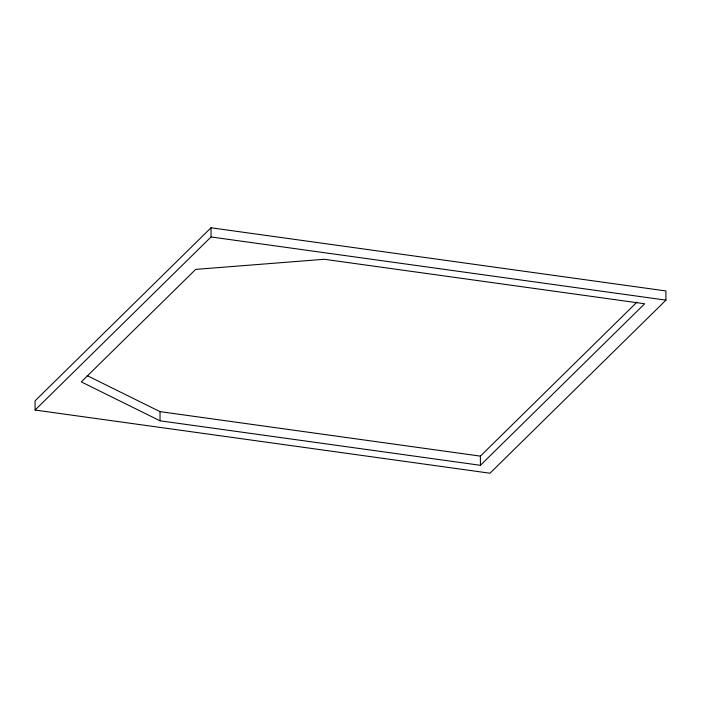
<?xml version="1.0" encoding="UTF-8"?>
<svg xmlns="http://www.w3.org/2000/svg" width="701" height="701" viewBox="0 0 701 701"><rect width="100%" height="100%" fill="white"/><g stroke="black" fill="none" stroke-linecap="round" stroke-linejoin="round"><path stroke-width="1.05" d="M211.019 227.781L35.05 400.858L35.085 410.05L489.981 473.219L665.95 300.142L665.915 290.95L211.019 227.781L211.045 236.964L35.085 410.05M480.43 465.306L644.666 303.77L324.256 259.274L195.675 269.394L81.298 381.896L160.03 420.81L480.43 465.306L480.395 456.123L636.85 302.236M211.045 236.964L665.95 300.142M87.099 375.596L159.994 411.627L480.395 456.123M159.994 411.627L160.03 420.81"/></g></svg>
